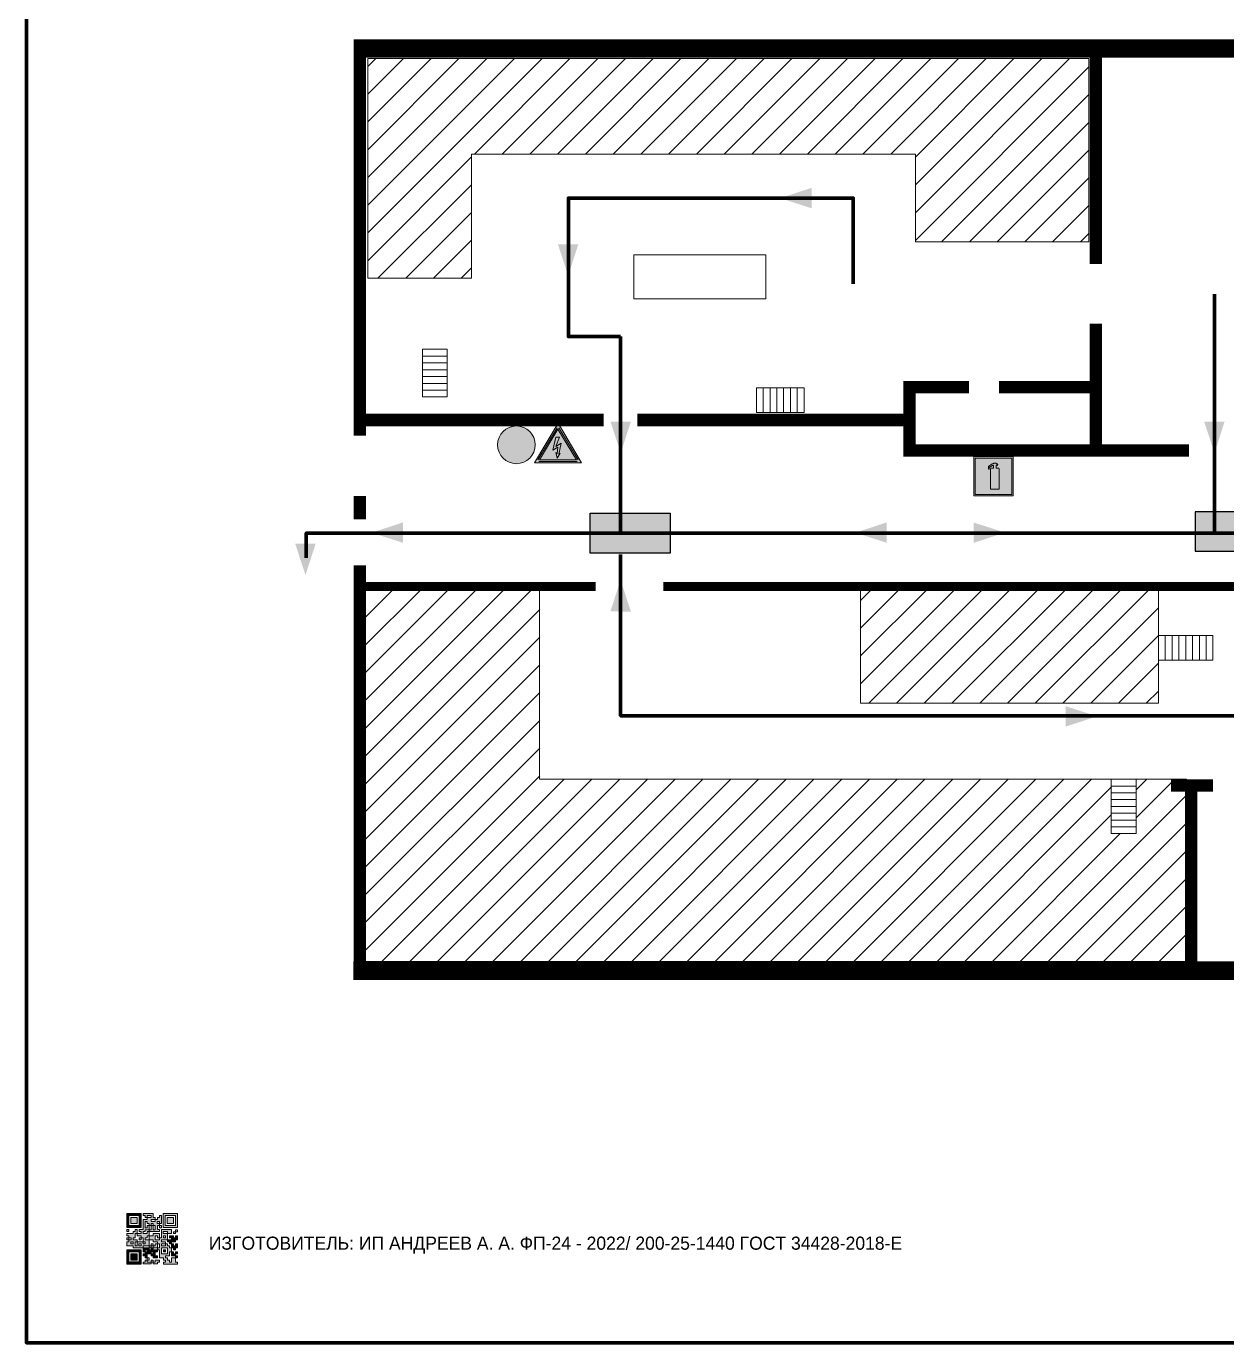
# Model space of a CAD drawing. Header units: millimetres. Extents: x 13114 to 67229, y 22859 to 38520.
# Drawn here: x 20243.1 to 20499.5, y 30105.3 to 30386.4 of the extents above; entities that cross this region are included whole.
import ezdxf

# ---------------------------------------------------------------- set-up
doc = ezdxf.new("R2010")
doc.units = ezdxf.units.MM
doc.layers.add('План_Штампы', color=7, linetype='Continuous')
doc.styles.add('обычный', font='arial.ttf')
pattern_1 = [(225, (43190.808, 41019.3404), (2.9634845, -2.9634845), [])]

# ---------------------------------------------------------------- blocks, each defined once
blk = doc.blocks.new('QR')
at = {"lineweight": 0}
h = blk.add_hatch(color=256, dxfattribs=at)
h.dxf.hatch_style = 1
h.paths.add_polyline_path([(9241.16, 2687.38), (9242.01, 2687.38), (9242.01, 2687.83), (9241.59, 2687.83), (9241.59, 2688.68), (9239.45, 2688.68), (9239.45, 2688.25), (9239.86, 2688.25), (9239.86, 2687.83), (9240.29, 2687.83), (9240.29, 2688.25), (9241.16, 2688.25), (9241.16, 2687.83), (9240.29, 2687.83), (9240.29, 2687.38), (9239.45, 2687.38), (9239.45, 2685.22), (9238.57, 2685.22), (9238.57, 2684.8), (9239.02, 2684.8), (9239.02, 2684.37), (9238.13, 2684.37), (9238.13, 2683.92), (9239.02, 2683.92), (9239.02, 2683.5), (9239.44, 2683.5), (9239.44, 2682.64), (9239.87, 2682.64), (9239.87, 2682.18), (9239.44, 2682.18), (9239.44, 2682.64), (9238.13, 2682.64), (9238.13, 2681.76), (9237.71, 2681.76), (9237.71, 2682.64), (9238.13, 2682.64), (9238.13, 2683.07), (9237.27, 2683.07), (9237.27, 2683.51), (9237.71, 2683.51), (9237.71, 2684.37), (9238.13, 2684.37), (9238.13, 2685.22), (9237.71, 2685.22), (9237.71, 2684.8), (9237.28, 2684.8), (9237.28, 2684.38), (9235.98, 2684.38), (9235.98, 2683.92), (9236.4, 2683.92), (9236.4, 2683.49), (9236.84, 2683.49), (9236.84, 2683.07), (9236.4, 2683.07), (9236.4, 2682.64), (9235.98, 2682.64), (9235.98, 2681.76), (9237.29, 2681.76), (9237.29, 2681.33), (9239.43, 2681.33), (9239.43, 2681.76), (9240.74, 2681.76), (9240.74, 2683.05), (9239.87, 2683.05), (9239.87, 2683.5), (9240.29, 2683.5), (9240.29, 2683.91), (9240.74, 2683.91), (9240.74, 2684.81), (9240.29, 2684.81), (9240.29, 2684.79), (9240.29, 2684.37), (9239.45, 2684.37), (9239.45, 2684.8), (9239.87, 2684.8), (9239.87, 2685.21), (9240.74, 2685.21), (9240.74, 2686.1), (9240.29, 2686.1), (9240.29, 2685.64), (9239.86, 2685.64), (9239.86, 2686.95), (9240.29, 2686.95), (9240.29, 2686.52), (9240.74, 2686.52), (9240.74, 2686.1), (9241.16, 2686.1), (9241.16, 2686.53), (9241.59, 2686.53), (9241.59, 2686.1), (9242.02, 2686.1), (9242.02, 2685.21), (9241.59, 2685.21), (9241.59, 2686.1), (9241.16, 2686.1), (9241.16, 2685.21), (9240.74, 2685.21), (9240.74, 2684.81), (9242.89, 2684.81), (9242.89, 2685.22), (9242.47, 2685.22), (9242.47, 2686.11), (9242.89, 2686.11), (9242.89, 2686.52), (9242.46, 2686.52), (9242.46, 2686.95), (9242.89, 2686.95), (9242.89, 2686.52), (9243.32, 2686.52), (9243.32, 2688.26), (9242.9, 2688.26), (9242.9, 2687.83), (9242.47, 2687.83), (9242.47, 2687.38), (9242.01, 2687.38), (9242.01, 2686.94), (9241.16, 2686.94)])
h.paths.add_polyline_path([(9239.02, 2682.18), (9239.02, 2681.76), (9238.54, 2681.76), (9238.54, 2682.18)], flags=16)
h.paths.add_polyline_path([(9237.27, 2682.65), (9237.27, 2682.19), (9236.83, 2682.19), (9236.83, 2682.65)], flags=16)
h = blk.add_hatch(color=256, dxfattribs=at)
h.dxf.hatch_style = 1
h.paths.add_polyline_path([(9238.15, 2687.83), (9236.83, 2687.83), (9236.83, 2686.52), (9238.15, 2686.52)], flags=0)
h.paths.add_polyline_path([(9239.01, 2685.65), (9239.01, 2688.68), (9235.98, 2688.68), (9235.98, 2685.65)])
h.paths.add_polyline_path([(9236.41, 2686.1), (9236.41, 2688.26), (9238.56, 2688.26), (9238.56, 2686.1)], flags=16)
h.paths.add_polyline_path([(9236.83, 2686.52), (9236.83, 2687.83), (9238.15, 2687.83), (9238.15, 2686.52)], flags=0)
h = blk.add_hatch(color=256, dxfattribs=at)
h.dxf.hatch_style = 1
h.paths.add_polyline_path([(9238.15, 2686.52), (9238.15, 2687.83), (9236.83, 2687.83), (9236.83, 2686.52)])
h.paths.add_polyline_path([(9245.91, 2686.52), (9245.91, 2687.83), (9244.59, 2687.83), (9244.59, 2686.52)], flags=0)
h.paths.add_polyline_path([(9246.77, 2685.65), (9246.77, 2688.68), (9243.74, 2688.68), (9243.74, 2685.65)])
h.paths.add_polyline_path([(9244.17, 2686.1), (9244.17, 2688.26), (9246.32, 2688.26), (9246.32, 2686.1)], flags=16)
h.paths.add_polyline_path([(9244.59, 2686.52), (9244.59, 2687.83), (9245.91, 2687.83), (9245.91, 2686.52)], flags=0)
h = blk.add_hatch(color=256, dxfattribs=at)
h.dxf.hatch_style = 1
h.paths.add_polyline_path([(9243.32, 2686.11), (9242.89, 2686.11), (9242.89, 2685.64), (9243.32, 2685.64)])
h.paths.add_polyline_path([(9239.02, 2683.07), (9239.02, 2683.5), (9238.56, 2683.5), (9238.56, 2683.07)])
h.paths.add_polyline_path([(9236.4, 2684.8), (9236.4, 2685.22), (9235.98, 2685.22), (9235.98, 2684.8)])
h.paths.add_polyline_path([(9236.4, 2683.07), (9236.4, 2683.49), (9235.98, 2683.49), (9235.98, 2683.07)])
h = blk.add_hatch(color=256, dxfattribs=at)
h.dxf.hatch_style = 1
h.paths.add_polyline_path([(9240.75, 2681.76), (9240.75, 2681.35), (9241.17, 2681.35), (9241.17, 2681.76)])
h.paths.add_polyline_path([(9241.6, 2682.18), (9241.17, 2682.18), (9241.17, 2681.76), (9241.6, 2681.76)])
h.paths.add_polyline_path([(9242.47, 2681.34), (9242.47, 2682.19), (9242.02, 2682.19), (9242.02, 2681.76), (9241.6, 2681.76), (9241.6, 2681.34)])
h.paths.add_polyline_path([(9239.87, 2678.3), (9239.44, 2678.3), (9239.44, 2677.89), (9241.17, 2677.89), (9241.17, 2678.3), (9240.28, 2678.3), (9240.28, 2678.73), (9239.87, 2678.73)])
h.paths.add_polyline_path([(9240.75, 2678.73), (9240.75, 2679.19), (9240.28, 2679.19), (9240.28, 2678.73)])
h.paths.add_polyline_path([(9241.6, 2678.73), (9241.17, 2678.73), (9241.17, 2678.3), (9241.6, 2678.3)])
h.paths.add_polyline_path([(9242.02, 2678.3), (9241.6, 2678.3), (9241.6, 2677.89), (9242.48, 2677.89), (9242.48, 2678.31), (9242.9, 2678.31), (9242.9, 2678.73), (9242.02, 2678.73)])
h.paths.add_polyline_path([(9246.36, 2684.37), (9246.36, 2684.79), (9245.93, 2684.79), (9245.93, 2684.37)])
h.paths.add_polyline_path([(9246.78, 2685.2), (9246.36, 2685.2), (9246.36, 2684.79), (9246.78, 2684.79)])
h.paths.add_polyline_path([(9245.91, 2687.83), (9244.59, 2687.83), (9244.59, 2686.52), (9245.91, 2686.52)])
h = blk.add_hatch(color=256, dxfattribs=at)
h.dxf.hatch_style = 1
h.paths.add_polyline_path([(9243.32, 2682.64), (9243.32, 2683.07), (9244.62, 2683.07), (9244.62, 2684.37), (9243.74, 2684.37), (9243.74, 2684.8), (9244.62, 2684.8), (9244.62, 2684.37), (9245.48, 2684.37), (9245.48, 2685.22), (9243.32, 2685.22), (9243.32, 2683.5), (9242.89, 2683.5), (9242.89, 2683.06), (9242.01, 2683.06), (9242.01, 2683.91), (9242.47, 2683.91), (9242.47, 2683.5), (9242.89, 2683.5), (9242.89, 2684.38), (9241.59, 2684.38), (9241.59, 2683.91), (9240.74, 2683.91), (9240.74, 2683.05), (9241.59, 2683.05), (9241.59, 2682.64), (9242.47, 2682.64), (9242.47, 2682.19), (9242.91, 2682.19), (9242.91, 2681.34), (9242.48, 2681.34), (9242.48, 2680.91), (9242.91, 2680.91), (9242.91, 2679.17), (9243.75, 2679.17), (9243.75, 2678.73), (9244.2, 2678.73), (9244.2, 2678.3), (9243.75, 2678.3), (9243.75, 2677.88), (9246.78, 2677.88), (9246.78, 2678.3), (9246.35, 2678.3), (9246.35, 2679.19), (9245.48, 2679.19), (9245.48, 2678.31), (9245.05, 2678.31), (9245.05, 2678.73), (9244.62, 2678.73), (9244.62, 2679.19), (9244.2, 2679.19), (9244.2, 2679.61), (9245.05, 2679.61), (9245.05, 2680.46), (9245.48, 2680.46), (9245.48, 2681.34), (9245.04, 2681.34), (9245.04, 2681.76), (9244.63, 2681.76), (9244.63, 2682.19), (9244.21, 2682.19), (9244.21, 2681.76), (9243.32, 2681.76), (9243.32, 2682.19), (9244.21, 2682.19), (9244.21, 2682.64)])
h.paths.add_polyline_path([(9243.75, 2683.49), (9243.75, 2683.92), (9244.21, 2683.92), (9244.21, 2683.49)], flags=16)
h.paths.add_polyline_path([(9243.32, 2681.34), (9244.63, 2681.34), (9244.63, 2680.04), (9243.32, 2680.04)], flags=16)
h.paths.add_polyline_path([(9243.76, 2680.89), (9244.18, 2680.89), (9244.18, 2680.48), (9243.76, 2680.48)], flags=0)
h = blk.add_hatch(color=256, dxfattribs=at)
h.dxf.hatch_style = 1
h.paths.add_polyline_path([(9246.36, 2683.07), (9246.78, 2683.07), (9246.78, 2683.92), (9246.36, 2683.92), (9246.36, 2683.49), (9245.92, 2683.49), (9245.92, 2683.92), (9245.06, 2683.92), (9245.06, 2683.49), (9245.48, 2683.49), (9245.48, 2683.07), (9244.62, 2683.07), (9244.62, 2682.65), (9245.05, 2682.65), (9245.05, 2682.18), (9245.48, 2682.18), (9245.48, 2682.65), (9246.36, 2682.65)])
h.paths.add_polyline_path([(9246.78, 2682.18), (9246.36, 2682.18), (9246.36, 2681.75), (9245.92, 2681.75), (9245.92, 2682.18), (9245.48, 2682.18), (9245.48, 2681.34), (9245.48, 2681.34), (9245.94, 2681.34), (9245.94, 2680.91), (9246.36, 2680.91), (9246.36, 2681.34), (9246.78, 2681.34)])
h = blk.add_hatch(color=256, dxfattribs=at)
h.dxf.hatch_style = 1
h.paths.add_polyline_path([(9235.98, 2680.9), (9235.98, 2677.86), (9239.02, 2677.86), (9239.02, 2680.9)])
h.paths.add_polyline_path([(9238.57, 2680.48), (9238.57, 2678.32), (9236.41, 2678.32), (9236.41, 2680.48)], flags=16)
h.paths.add_polyline_path([(9238.15, 2680.05), (9238.15, 2678.74), (9236.83, 2678.74), (9236.83, 2680.05)], flags=0)
h = blk.add_hatch(color=256, dxfattribs=at)
h.dxf.hatch_style = 1
h.paths.add_polyline_path([(9238.15, 2680.05), (9236.83, 2680.05), (9236.83, 2678.74), (9238.15, 2678.74)])
h = blk.add_hatch(color=256, dxfattribs=at)
h.dxf.hatch_style = 1
h.paths.add_polyline_path([(9242.02, 2680.46), (9242.48, 2680.46), (9242.48, 2680.91), (9241.58, 2680.91), (9241.58, 2681.35), (9241.17, 2681.35), (9241.17, 2680.91), (9240.75, 2680.91), (9240.75, 2681.33), (9239.43, 2681.33), (9239.43, 2680.46), (9239.86, 2680.46), (9239.86, 2680.92), (9240.3, 2680.92), (9240.3, 2680.46), (9239.86, 2680.46), (9239.86, 2680.04), (9239.44, 2680.04), (9239.44, 2679.62), (9239.86, 2679.62), (9239.86, 2679.19), (9240.29, 2679.19), (9240.29, 2680.03), (9241.18, 2680.03), (9241.18, 2680.47), (9241.6, 2680.47), (9241.6, 2680.03), (9241.18, 2680.03), (9241.18, 2679.61), (9241.6, 2679.61), (9241.6, 2679.19), (9242.47, 2679.19), (9242.47, 2679.6), (9242.02, 2679.6)])
h = blk.add_hatch(color=256, dxfattribs=at)
h.dxf.hatch_style = 1
h.paths.add_polyline_path([(9244.18, 2680.48), (9244.18, 2680.89), (9243.76, 2680.89), (9243.76, 2680.48)])
h = blk.add_hatch(color=256, dxfattribs=at)
h.dxf.hatch_style = 1
h.paths.add_polyline_path([(9245.93, 2680.04), (9245.93, 2680.46), (9245.48, 2680.46), (9245.48, 2679.62), (9246.35, 2679.62), (9246.35, 2680.04)])
h.paths.add_polyline_path([(9246.78, 2680.04), (9246.78, 2680.46), (9246.35, 2680.46), (9246.35, 2680.04)])
h.paths.add_polyline_path([(9246.78, 2679.18), (9246.78, 2679.62), (9246.35, 2679.62), (9246.35, 2679.18)])
for points in [[(9237.71, 2685.22), (9238.13, 2685.22), (9238.13, 2684.37), (9237.71, 2684.37), (9237.71, 2683.51), (9237.27, 2683.51), (9237.27, 2683.07), (9238.13, 2683.07), (9238.13, 2682.64), (9237.71, 2682.64), (9237.71, 2681.76), (9238.13, 2681.76), (9238.13, 2682.64), (9239.44, 2682.64), (9239.44, 2683.5), (9239.02, 2683.5), (9239.02, 2683.07), (9238.56, 2683.07), (9238.56, 2683.5), (9239.02, 2683.5), (9239.02, 2683.92), (9238.13, 2683.92), (9238.13, 2684.37), (9239.02, 2684.37), (9239.02, 2684.8), (9238.57, 2684.8), (9238.57, 2685.22), (9239.45, 2685.22), (9239.45, 2687.38), (9240.29, 2687.38), (9240.29, 2687.83), (9239.86, 2687.83), (9239.86, 2688.25), (9239.45, 2688.25), (9239.45, 2688.68), (9241.59, 2688.68), (9241.59, 2687.83), (9242.01, 2687.83), (9242.01, 2687.38), (9242.47, 2687.38), (9242.47, 2687.83), (9242.9, 2687.83), (9242.9, 2688.26), (9243.32, 2688.26), (9243.32, 2686.52), (9242.89, 2686.52), (9242.89, 2686.11), (9243.32, 2686.11), (9243.32, 2685.64), (9242.89, 2685.64), (9242.89, 2686.11), (9242.47, 2686.11), (9242.47, 2685.22), (9242.89, 2685.22), (9242.89, 2684.81), (9240.74, 2684.81), (9240.74, 2683.91), (9241.59, 2683.91), (9241.59, 2684.38), (9242.89, 2684.38), (9242.89, 2683.5), (9242.47, 2683.5), (9242.47, 2683.91), (9242.01, 2683.91), (9242.01, 2683.06), (9242.89, 2683.06), (9242.89, 2683.5), (9243.32, 2683.5), (9243.32, 2685.22), (9245.48, 2685.22), (9245.48, 2684.37), (9244.62, 2684.37), (9244.62, 2683.07), (9245.48, 2683.07), (9245.48, 2683.49), (9245.06, 2683.49), (9245.06, 2683.92), (9245.92, 2683.92), (9245.92, 2683.49), (9246.36, 2683.49), (9246.36, 2683.92), (9246.78, 2683.92), (9246.78, 2683.07), (9246.36, 2683.07), (9246.36, 2682.65), (9245.48, 2682.65), (9245.48, 2682.18), (9245.92, 2682.18), (9245.92, 2681.75), (9246.36, 2681.75), (9246.36, 2682.18), (9246.78, 2682.18), (9246.78, 2681.34), (9246.36, 2681.34), (9246.36, 2680.91), (9245.94, 2680.91), (9245.94, 2681.34), (9245.48, 2681.34), (9245.48, 2680.46), (9245.93, 2680.46), (9245.93, 2680.04), (9246.35, 2680.04), (9246.35, 2680.46), (9246.78, 2680.46), (9246.78, 2680.04), (9246.78, 2680.04), (9246.35, 2680.04), (9246.35, 2679.62), (9246.78, 2679.62), (9246.78, 2679.18), (9246.35, 2679.18), (9246.35, 2678.3), (9246.78, 2678.3), (9246.78, 2677.88), (9243.75, 2677.88), (9243.75, 2678.3), (9244.2, 2678.3), (9244.2, 2678.73), (9243.75, 2678.73), (9243.75, 2679.17), (9242.91, 2679.17), (9242.91, 2680.91), (9242.48, 2680.91), (9242.48, 2680.46), (9242.02, 2680.46), (9242.02, 2679.6), (9242.47, 2679.6), (9242.47, 2679.19), (9241.6, 2679.19), (9241.6, 2679.61), (9241.18, 2679.61), (9241.18, 2680.03), (9240.29, 2680.03), (9240.29, 2679.19), (9240.75, 2679.19), (9240.75, 2678.73), (9240.28, 2678.73), (9240.28, 2678.3), (9241.17, 2678.3), (9241.17, 2678.73), (9241.6, 2678.73), (9241.6, 2678.3), (9242.02, 2678.3), (9242.02, 2678.73), (9242.9, 2678.73), (9242.9, 2678.31), (9242.48, 2678.31), (9242.48, 2677.89), (9241.6, 2677.89), (9241.6, 2678.3), (9241.17, 2678.3), (9241.17, 2677.89), (9239.44, 2677.89), (9239.44, 2678.3), (9239.87, 2678.3), (9239.87, 2678.73), (9240.28, 2678.73), (9240.28, 2679.19), (9240.29, 2679.19), (9239.86, 2679.19), (9239.86, 2679.62), (9239.44, 2679.62), (9239.44, 2680.04), (9239.86, 2680.04), (9239.86, 2680.46), (9239.43, 2680.46), (9239.43, 2681.33), (9237.29, 2681.33), (9237.29, 2681.76), (9235.98, 2681.76), (9235.98, 2682.64), (9236.4, 2682.64), (9236.4, 2683.07), (9235.98, 2683.07), (9235.98, 2683.49), (9236.4, 2683.49), (9236.4, 2683.92), (9235.98, 2683.92), (9235.98, 2684.38), (9237.28, 2684.38), (9237.28, 2684.8), (9237.71, 2684.8), (9237.71, 2685.22), (9237.92, 2685.22)], [(9240.74, 2685.21), (9239.87, 2685.21), (9239.87, 2684.8), (9239.45, 2684.8), (9239.45, 2684.37), (9240.29, 2684.37), (9240.29, 2684.79), (9240.29, 2684.81), (9240.74, 2684.81), (9240.74, 2685.21), (9239.87, 2685.21)], [(9240.74, 2686.1), (9240.74, 2686.52), (9240.29, 2686.52), (9240.29, 2686.95), (9239.86, 2686.95), (9239.86, 2685.64), (9240.29, 2685.64), (9240.29, 2686.1), (9240.74, 2686.1), (9240.74, 2686.52)], [(9240.74, 2683.05), (9240.74, 2681.76), (9239.43, 2681.76), (9239.43, 2681.33), (9240.75, 2681.33), (9240.75, 2681.35), (9240.75, 2680.91), (9241.17, 2680.91), (9241.17, 2681.35), (9241.58, 2681.35), (9241.58, 2680.91), (9242.48, 2680.91), (9242.48, 2681.34), (9242.91, 2681.34), (9242.91, 2682.19), (9242.47, 2682.19), (9242.47, 2682.64), (9241.59, 2682.64), (9241.59, 2683.05), (9240.74, 2683.05)], [(9240.74, 2683.91), (9240.29, 2683.91), (9240.29, 2683.5), (9239.87, 2683.5), (9239.87, 2683.05), (9240.74, 2683.05), (9240.74, 2683.91)], [(9244.62, 2683.07), (9243.32, 2683.07), (9243.32, 2682.64), (9244.21, 2682.64), (9244.21, 2682.19), (9243.32, 2682.19), (9243.32, 2681.76), (9244.21, 2681.76), (9244.21, 2682.19), (9244.63, 2682.19), (9244.63, 2681.76), (9245.04, 2681.76), (9245.04, 2681.34), (9245.48, 2681.34)], [(9244.62, 2684.37), (9244.62, 2684.8), (9243.74, 2684.8), (9243.74, 2684.37), (9244.62, 2684.37)], [(9245.48, 2682.18), (9245.05, 2682.18), (9245.05, 2682.65), (9244.62, 2682.65), (9244.62, 2683.07)], [(9239.86, 2680.46), (9239.86, 2680.92), (9240.3, 2680.92), (9240.3, 2680.46), (9239.86, 2680.46)], [(9241.6, 2681.76), (9242.02, 2681.76), (9242.02, 2682.19), (9242.47, 2682.19), (9242.47, 2681.34), (9241.6, 2681.34), (9241.6, 2681.76)], [(9245.48, 2680.46), (9245.05, 2680.46), (9245.05, 2679.61), (9244.2, 2679.61), (9244.2, 2679.19), (9244.62, 2679.19), (9244.62, 2678.73), (9245.05, 2678.73), (9245.05, 2678.31), (9245.48, 2678.31), (9245.48, 2679.19), (9246.35, 2679.19), (9246.35, 2679.07)], [(9245.48, 2682.18), (9245.48, 2681.34)], [(9246.35, 2679.62), (9245.48, 2679.62), (9245.48, 2680.46)], [(9245.48, 2680.46), (9245.48, 2679.62), (9246.35, 2679.62), (9246.35, 2680.04), (9245.93, 2680.04), (9245.93, 2680.46), (9245.48, 2680.46), (9245.48, 2679.62)], [(9246.35, 2679.62), (9246.35, 2679.18)]]:
    blk.add_lwpolyline(points, dxfattribs=at)
for points in [[(9235.98, 2685.65), (9239.01, 2685.65), (9239.01, 2688.68), (9235.98, 2688.68)], [(9236.41, 2688.26), (9238.56, 2688.26), (9238.56, 2686.1), (9236.41, 2686.1)], [(9240.29, 2687.83), (9241.16, 2687.83), (9241.16, 2688.25), (9240.29, 2688.25)], [(9240.29, 2688.25), (9241.16, 2688.25), (9241.16, 2687.83), (9240.29, 2687.83)], [(9243.74, 2685.65), (9246.77, 2685.65), (9246.77, 2688.68), (9243.74, 2688.68)], [(9244.17, 2688.26), (9246.32, 2688.26), (9246.32, 2686.1), (9244.17, 2686.1)], [(9235.98, 2684.8), (9236.4, 2684.8), (9236.4, 2685.22), (9235.98, 2685.22)], [(9236.83, 2687.83), (9238.15, 2687.83), (9238.15, 2686.52), (9236.83, 2686.52)], [(9241.16, 2686.1), (9240.74, 2686.1), (9240.74, 2685.21), (9241.16, 2685.21)], [(9242.01, 2687.38), (9241.16, 2687.38), (9241.16, 2686.94), (9242.01, 2686.94)], [(9241.16, 2687.38), (9242.01, 2687.38), (9242.01, 2686.94), (9241.16, 2686.94)], [(9241.16, 2686.53), (9241.59, 2686.53), (9241.59, 2686.1), (9241.16, 2686.1)], [(9241.59, 2686.1), (9242.02, 2686.1), (9242.02, 2685.21), (9241.59, 2685.21)], [(9242.89, 2686.52), (9242.46, 2686.52), (9242.46, 2686.95), (9242.89, 2686.95)], [(9244.59, 2687.83), (9245.91, 2687.83), (9245.91, 2686.52), (9244.59, 2686.52)], [(9246.36, 2685.2), (9246.78, 2685.2), (9246.78, 2684.79), (9246.36, 2684.79)], [(9236.4, 2683.07), (9236.84, 2683.07), (9236.84, 2683.49), (9236.4, 2683.49)], [(9236.83, 2682.19), (9237.27, 2682.19), (9237.27, 2682.65), (9236.83, 2682.65)], [(9239.44, 2682.64), (9239.87, 2682.64), (9239.87, 2682.18), (9239.44, 2682.18)], [(9243.75, 2683.92), (9244.21, 2683.92), (9244.21, 2683.49), (9243.75, 2683.49)], [(9245.93, 2684.79), (9246.36, 2684.79), (9246.36, 2684.37), (9245.93, 2684.37)], [(9235.98, 2677.86), (9239.02, 2677.86), (9239.02, 2680.9), (9235.98, 2680.9)], [(9236.41, 2680.48), (9238.57, 2680.48), (9238.57, 2678.32), (9236.41, 2678.32)], [(9236.83, 2680.05), (9238.15, 2680.05), (9238.15, 2678.74), (9236.83, 2678.74)], [(9238.54, 2682.18), (9239.02, 2682.18), (9239.02, 2681.76), (9238.54, 2681.76)], [(9240.75, 2681.76), (9241.17, 2681.76), (9241.17, 2681.35), (9240.75, 2681.35)], [(9241.17, 2682.18), (9241.6, 2682.18), (9241.6, 2681.76), (9241.17, 2681.76)], [(9241.18, 2680.03), (9241.6, 2680.03), (9241.6, 2680.47), (9241.18, 2680.47)], [(9243.32, 2680.04), (9244.63, 2680.04), (9244.63, 2681.34), (9243.32, 2681.34)], [(9243.76, 2680.89), (9244.18, 2680.89), (9244.18, 2680.48), (9243.76, 2680.48)]]:
    blk.add_lwpolyline(points, close=True, dxfattribs=at)
blk = doc.blocks.new('A$C32E8229D')
at = {"true_color": 0xffffff}
blk.add_hatch(color=7, dxfattribs=at).paths.add_polyline_path([(0, 0), (0, -8), (16, -8), (16, 0)])
h = blk.add_hatch(color=126)
h.paths.add_polyline_path([(0.2, -0.2), (15.8, -0.2), (15.8, -7.8), (0.2, -7.8)])
h.paths.add_polyline_path([(13.49, -2.05), (12.08, -2.05), (11.37, -2.63, 0.162397), (11.29, -2.84), (11.29, -3.63), (10.35, -3.63), (10.35, -4.05), (11.68, -4.05), (11.68, -3.48), (12.26, -4.28), (11.29, -5.1), (11.29, -6.78), (11.85, -6.78), (11.85, -5.44), (12.8, -4.64), (12.8, -5.94), (14.46, -5.94), (14.46, -5.39), (13.45, -5.39), (13.45, -3.97), (12.46, -2.59), (13.15, -2.59), (13.69, -3.34), (14.18, -3)], flags=16)
h.paths.add_polyline_path([(10.74, -1.82, 1), (11.8, -1.82, 1)], flags=16)
h.paths.add_polyline_path([(9.39, -3.59), (5.99, -3.59), (6.56, -3.03), (5.91, -3.03), (5.1, -3.83), (5.91, -4.64), (6.56, -4.64), (5.99, -4.09), (9.39, -4.09)], flags=16)
h.paths.add_polyline_path([(4.29, -1.08), (1.72, -1.08), (1.72, -6.6), (4.29, -6.6)], flags=16)
at = {"color": 126}
blk.add_lwpolyline([(16, -8), (0, -8), (0, 0), (16, 0)], close=True, dxfattribs=at)
blk = doc.blocks.new('A$C7B8C2D5B')
at = {"lineweight": 0}
h = blk.add_hatch(color=5, dxfattribs=at)
h.dxf.hatch_style = 1
h.paths.add_polyline_path([(1.4, -3.02, 1), (-2.11, -3.02, 1)])
at = {"color": 5, "lineweight": 0}
blk.add_circle((-0.36, -3.02), 1.75, dxfattribs=at)
blk = doc.blocks.new('A$C3E6D3DDE')
at = {"lineweight": 5}
h = blk.add_hatch(color=40, dxfattribs=at)
h.paths.add_polyline_path([(24.1, 1.45), (16.46, -11.35), (31.74, -11.35)])
h.paths.add_polyline_path([(24.09, -0.46), (30.03, -10.41), (18.14, -10.41)], flags=16)
h.paths.add_polyline_path([(24.54, -3.08), (23.41, -6.02), (25.13, -5.01), (24.33, -8.5), (24.82, -8.27), (23.79, -9.86), (23.4, -8.04), (23.8, -8.43), (24.04, -6.29), (22.39, -7.25), (23.44, -3.08)], flags=0)
h = blk.add_hatch(color=256, dxfattribs=at)
h.paths.add_polyline_path([(24.37, 0.03, 0.567511), (23.82, 0.03), (17.59, -10.4, 0.582454), (17.86, -10.88), (30.32, -10.88, 0.582149), (30.6, -10.4)])
h.paths.add_polyline_path([(24.09, -0.46), (18.14, -10.41), (30.03, -10.41)], flags=16)
h.paths.add_polyline_path([(24.54, -3.08), (23.41, -6.02), (25.13, -5.01), (24.33, -8.5), (24.82, -8.27), (23.79, -9.86), (23.4, -8.04), (23.8, -8.43), (24.04, -6.29), (22.39, -7.25), (23.44, -3.08)], flags=0)
h = blk.add_hatch(color=40, dxfattribs=at)
h.paths.add_polyline_path([(24.09, -0.46), (18.14, -10.41), (30.03, -10.41)])
h.paths.add_polyline_path([(24.82, -8.27), (23.79, -9.86), (23.4, -8.04), (23.8, -8.43), (24.04, -6.29), (22.39, -7.25), (23.44, -3.08), (24.54, -3.08), (23.41, -6.02), (25.13, -5.01), (24.33, -8.5)], flags=16)
at = {"color": 40, "lineweight": 5}
for p, q in [((16.46, -11.35), (24.1, 1.45)), ((24.1, 1.45), (31.74, -11.35))]:
    blk.add_line(p, q, dxfattribs=at)
at = {"lineweight": 5}
for p, q in [((17.59, -10.4), (23.82, 0.03)), ((24.37, 0.03), (30.6, -10.4)), ((18.14, -10.41), (24.09, -0.46)), ((23.44, -3.08), (22.39, -7.25)), ((23.41, -6.02), (24.54, -3.08)), ((24.54, -3.08), (23.44, -3.08)), ((24.09, -0.46), (30.03, -10.41)), ((22.39, -7.25), (24.04, -6.29)), ((23.8, -8.43), (23.4, -8.04)), ((23.4, -8.04), (23.79, -9.86)), ((25.13, -5.01), (23.41, -6.02)), ((23.79, -9.86), (24.82, -8.27)), ((24.04, -6.29), (23.8, -8.43)), ((24.33, -8.5), (25.13, -5.01)), ((24.82, -8.27), (24.33, -8.5)), ((17.86, -10.88), (30.32, -10.88)), ((18.14, -10.41), (30.03, -10.41))]:
    blk.add_line(p, q, dxfattribs=at)
at = {"color": 50, "lineweight": 5}
blk.add_line((31.74, -11.35), (16.46, -11.35), dxfattribs=at)
blk = doc.blocks.new('A$C3AD82952')
at = {"true_color": 0xf5f5ff}
h = blk.add_hatch(color=7, dxfattribs=at)
h.dxf.hatch_style = 1
h.paths.add_polyline_path([(8.21, 8.73, 0.414214), (7.89, 9.05), (7.22, 9.05), (7.22, 9.92), (7.59, 9.92, 1), (7.57, 10.36), (7.22, 10.36), (7.22, 10.6), (6.43, 10.6), (6.43, 10.36), (6.01, 10.36), (4.74, 9.59), (4.74, 8.69), (4.98, 8.73), (4.98, 9.26), (6.12, 9.91), (6.43, 9.91), (6.43, 9.05), (5.76, 9.05, 0.414214), (5.44, 8.73), (5.44, 2.2), (8.21, 2.2)], flags=0)
h.paths.add_polyline_path([(12.8, 12.8), (0, 12.8), (0, 0), (12.8, 0)])
h.paths.add_polyline_path([(0.51, 12.29), (12.29, 12.29), (12.29, 0.51), (0.51, 0.51)], flags=16)
h.paths.add_polyline_path([(4.74, 9.59), (6.01, 10.36), (6.43, 10.36), (6.43, 10.6), (7.22, 10.6), (7.22, 10.36), (7.59, 10.36, -0.94586), (7.59, 9.92), (7.22, 9.92), (7.22, 9.05), (7.89, 9.05, -0.414214), (8.21, 8.73), (8.21, 2.2), (5.44, 2.2), (5.44, 8.73, -0.414214), (5.76, 9.05), (6.43, 9.05), (6.43, 9.91), (6.12, 9.91), (4.98, 9.26), (4.98, 8.73), (4.74, 8.69)], flags=0)
h = blk.add_hatch(color=242)
h.dxf.hatch_style = 1
h.paths.add_polyline_path([(12.29, 12.29), (0.51, 12.29), (0.51, 0.51), (12.29, 0.51)])
h.paths.add_polyline_path([(4.74, 8.69), (4.74, 9.59), (6.01, 10.36), (6.43, 10.36), (6.43, 10.6), (7.22, 10.6), (7.22, 10.36), (7.59, 10.36, -0.94586), (7.59, 9.92), (7.22, 9.92), (7.22, 9.05), (7.89, 9.05, -0.414214), (8.21, 8.73), (8.21, 2.2), (5.44, 2.2), (5.44, 8.73, -0.414214), (5.76, 9.05), (6.43, 9.05), (6.43, 9.91), (6.12, 9.91), (4.98, 9.26), (4.98, 8.73)], flags=16)
h = blk.add_hatch(color=7, dxfattribs=at)
h.dxf.hatch_style = 1
h.paths.add_polyline_path([(8.21, 8.73, 0.414214), (7.89, 9.05), (7.22, 9.05), (7.22, 9.92), (7.59, 9.92, 1), (7.57, 10.36), (7.22, 10.36), (7.22, 10.6), (6.43, 10.6), (6.43, 10.36), (6.01, 10.36), (4.74, 9.59), (4.74, 8.69), (4.98, 8.73), (4.98, 9.26), (6.12, 9.91), (6.43, 9.91), (6.43, 9.05), (5.76, 9.05, 0.414214), (5.44, 8.73), (5.44, 2.2), (8.21, 2.2)])
at = {"color": 242, "lineweight": 5}
for p, q in [((0, 0), (0, 12.8)), ((0, 12.8), (12.8, 12.8)), ((12.8, 0), (12.8, 12.8)), ((6.01, 10.36), (4.74, 9.59)), ((4.74, 9.59), (4.74, 8.69)), ((4.74, 8.69), (4.98, 8.73)), ((4.98, 9.26), (6.12, 9.91)), ((4.98, 8.73), (4.98, 9.26)), ((5.44, 2.2), (5.44, 8.73)), ((5.76, 9.05), (6.43, 9.05)), ((6.01, 10.36), (6.43, 10.36)), ((6.12, 9.91), (6.43, 9.91)), ((7.22, 10.6), (6.43, 10.6)), ((6.43, 10.6), (6.43, 10.36)), ((6.43, 9.91), (6.43, 9.05)), ((7.22, 10.36), (7.22, 10.6)), ((7.59, 10.36), (7.22, 10.36)), ((7.22, 9.05), (7.22, 9.92)), ((7.59, 9.92), (7.22, 9.92)), ((7.89, 9.05), (7.22, 9.05)), ((8.21, 2.2), (8.21, 8.73)), ((0, 0), (12.8, 0)), ((5.44, 2.2), (8.21, 2.2))]:
    blk.add_line(p, q, dxfattribs=at)
blk.add_lwpolyline([(0.51, 12.29), (12.29, 12.29), (12.29, 0.51), (0.51, 0.51)], close=True, dxfattribs=at)
for centre, radius, start, end in [((5.76, 8.73), 0.32, 90, 180), ((7.58, 10.14), 0.223, 273.1875, 86.8125), ((7.89, 8.73), 0.32, 0, 90)]:
    blk.add_arc(centre, radius, start, end, dxfattribs=at)

msp = doc.modelspace()

# ---------------------------------------------------------------- hatches: boundary and pattern name
at = {"lineweight": 0}
h = msp.add_hatch(dxfattribs=at)
h.set_pattern_fill('ANSI31', color=256, scale=1.32, angle=180)
h.set_pattern_definition(pattern_1)
h.paths.add_polyline_path([(20316.07, 30379.55), (20316.07, 30332.62), (20338.22, 30332.62), (20338.22, 30340.38), (20338.22, 30359.14), (20433.01, 30359.14), (20433.01, 30340.38), (20470.08, 30340.38), (20470.08, 30379.55)])
h = msp.add_hatch(dxfattribs=at)
h.set_pattern_fill('ANSI31', color=256, scale=1.32, angle=180)
h.set_pattern_definition([(225, (43265.7404, 41291.269), (2.9634845, -2.9634845), [])])
h.paths.add_polyline_path([(20314.7, 30186.64), (20490.96, 30186.64), (20490.96, 30225.55), (20480.18, 30225.55), (20480.18, 30213.93), (20474.91, 30213.93), (20474.91, 30225.55), (20352.8, 30225.55), (20352.8, 30266.39), (20314.57, 30266.72)])
h = msp.add_hatch(dxfattribs=at)
h.set_pattern_fill('ANSI31', color=256, scale=1.32, angle=180)
h.set_pattern_definition(pattern_1)
h.paths.add_polyline_path([(20484.94, 30241.84), (20484.94, 30251.07), (20484.94, 30256.34), (20484.94, 30266.22), (20421.31, 30266.22), (20421.31, 30241.84)])

# ---------------------------------------------------------------- linework, layer by layer
at = {"color": 1, "lineweight": 100}
msp.add_lwpolyline([(20243.15, 30500.27), (20843.15, 30500.27), (20843.15, 30105.27), (20243.15, 30105.27)], close=True, dxfattribs=at)
at = {"lineweight": 0}
for points, const_width in [([(20629, 30381.7), (20313.03, 30381.7)], 3.96), ([(20314.34, 30381.7), (20314.34, 30299)], 2.64), ([(20471.56, 30335.65), (20471.56, 30380.79)], 2.64), ([(20471.56, 30295.84), (20471.56, 30322.9)], 2.64), ([(20431.74, 30302.35), (20431.74, 30309.38), (20444.43, 30309.38)], 2.64), ([(20450.86, 30309.38), (20471.56, 30309.38)], 2.64), ([(20366.41, 30302.35), (20314.12, 30302.35)], 2.64), ([(20491.44, 30295.84), (20431.74, 30295.84), (20431.74, 30302.35), (20373.6, 30302.35)], 2.64), ([(20314.34, 30286.12), (20314.34, 30281.15)], 2.64), ([(20314.34, 30271.31), (20314.34, 30184.81)], 2.64), ([(20364.71, 30266.79), (20314.52, 30266.79)], 1.98), ([(20503.5, 30266.79), (20379.16, 30266.79)], 1.98), ([(20496.6, 30224.29), (20487.58, 30224.29)], 2.64), ([(20491.92, 30224.29), (20491.92, 30186.45)], 2.64), ([(20629.04, 30184.73), (20312.98, 30184.73)], 3.96)]:
    msp.add_lwpolyline(points, dxfattribs=dict(at, const_width=const_width))
for points in [[(20470.08, 30340.38), (20433.01, 30340.38), (20433.01, 30359.14), (20338.22, 30359.14), (20338.22, 30340.38), (20338.22, 30332.62), (20316.07, 30332.62), (20316.07, 30379.55), (20470.08, 30379.55), (20470.08, 30340.38), (20433.01, 30340.38)], [(20490.91, 30225.62), (20490.91, 30186.71), (20314.65, 30186.71), (20314.52, 30266.79), (20352.75, 30266.46), (20352.75, 30225.93), (20352.75, 30225.62), (20474.86, 30225.62), (20474.86, 30214), (20480.13, 30214), (20480.13, 30225.62), (20490.91, 30225.62), (20490.91, 30186.71), (20314.65, 30186.71)], [(20352.75, 30266.46), (20352.75, 30225.62), (20474.86, 30225.62), (20474.86, 30214), (20480.13, 30214), (20480.13, 30225.62), (20490.91, 30225.62), (20490.91, 30186.71), (20314.65, 30186.71), (20314.65, 30266.79), (20352.75, 30266.79), (20352.75, 30261.2)], [(20496.56, 30251.07), (20484.94, 30251.07), (20484.94, 30241.84), (20421.31, 30241.84), (20421.31, 30266.22), (20484.94, 30266.22), (20484.94, 30256.34), (20496.56, 30256.34), (20496.56, 30251.07), (20484.94, 30251.07), (20484.94, 30256.34)]]:
    msp.add_lwpolyline(points, dxfattribs=at)
at = {"color": 126, "lineweight": 100, "true_color": 0x008754}
for points in [[(20419.73, 30331.44), (20419.73, 30349.75), (20358.91, 30349.75), (20358.91, 30320.15), (20370.06, 30320.15)], [(20496.86, 30278.2), (20496.86, 30329.21)], [(20370.06, 30278.2), (20370.06, 30320.15)], [(20549.7, 30278.2), (20302.92, 30278.2), (20302.92, 30272.88)], [(20525.5, 30239.17), (20370.06, 30239.17), (20370.06, 30273.64)]]:
    msp.add_lwpolyline(points, dxfattribs=at)
at = {"lineweight": 0}
for points in [[(20401.09, 30328.23), (20372.88, 30328.23), (20372.88, 30337.63), (20401.09, 30337.63)], [(20333.03, 30317.45), (20327.76, 30317.45), (20327.76, 30316), (20333.03, 30316)], [(20333.03, 30316), (20327.76, 30316), (20327.76, 30314.54), (20333.03, 30314.54)], [(20333.03, 30314.54), (20327.76, 30314.54), (20327.76, 30313.09), (20333.03, 30313.09)], [(20333.03, 30313.09), (20327.76, 30313.09), (20327.76, 30311.64), (20333.03, 30311.64)], [(20333.03, 30311.64), (20327.76, 30311.64), (20327.76, 30310.18), (20333.03, 30310.18)], [(20333.03, 30310.18), (20327.76, 30310.18), (20327.76, 30308.73), (20333.03, 30308.73)], [(20333.03, 30308.73), (20327.76, 30308.73), (20327.76, 30307.28), (20333.03, 30307.28)], [(20400.52, 30303.92), (20400.52, 30309.19), (20399.06, 30309.19), (20399.06, 30303.92)], [(20401.97, 30303.92), (20401.97, 30309.19), (20400.52, 30309.19), (20400.52, 30303.92)], [(20403.42, 30303.92), (20403.42, 30309.19), (20401.97, 30309.19), (20401.97, 30303.92)], [(20404.88, 30303.92), (20404.88, 30309.19), (20403.42, 30309.19), (20403.42, 30303.92)], [(20406.33, 30303.92), (20406.33, 30309.19), (20404.88, 30309.19), (20404.88, 30303.92)], [(20407.78, 30303.92), (20407.78, 30309.19), (20406.33, 30309.19), (20406.33, 30303.92)], [(20409.24, 30303.92), (20409.24, 30309.19), (20407.78, 30309.19), (20407.78, 30303.92)], [(20486.39, 30251.07), (20486.39, 30256.34), (20484.94, 30256.34), (20484.94, 30251.07)], [(20487.84, 30251.07), (20487.84, 30256.34), (20486.39, 30256.34), (20486.39, 30251.07)], [(20489.3, 30251.07), (20489.3, 30256.34), (20487.84, 30256.34), (20487.84, 30251.07)], [(20490.75, 30251.07), (20490.75, 30256.34), (20489.3, 30256.34), (20489.3, 30251.07)], [(20492.2, 30251.07), (20492.2, 30256.34), (20490.75, 30256.34), (20490.75, 30251.07)], [(20493.66, 30251.07), (20493.66, 30256.34), (20492.2, 30256.34), (20492.2, 30251.07)], [(20495.11, 30251.07), (20495.11, 30256.34), (20493.66, 30256.34), (20493.66, 30251.07)], [(20496.56, 30251.07), (20496.56, 30256.34), (20495.11, 30256.34), (20495.11, 30251.07)], [(20474.86, 30224.17), (20480.13, 30224.17), (20480.13, 30225.62), (20474.86, 30225.62)], [(20474.86, 30222.71), (20480.13, 30222.71), (20480.13, 30224.17), (20474.86, 30224.17)], [(20474.86, 30221.26), (20480.13, 30221.26), (20480.13, 30222.71), (20474.86, 30222.71)], [(20474.86, 30219.81), (20480.13, 30219.81), (20480.13, 30221.26), (20474.86, 30221.26)], [(20474.86, 30218.35), (20480.13, 30218.35), (20480.13, 30219.81), (20474.86, 30219.81)], [(20474.86, 30216.9), (20480.13, 30216.9), (20480.13, 30218.35), (20474.86, 30218.35)], [(20474.86, 30215.45), (20480.13, 30215.45), (20480.13, 30216.9), (20474.86, 30216.9)], [(20474.86, 30214), (20480.13, 30214), (20480.13, 30215.45), (20474.86, 30215.45)]]:
    msp.add_lwpolyline(points, close=True, dxfattribs=at)
at = {"layer": 'План_Штампы', "color": 126, "true_color": 0x008754}
for points in [[(20410.86, 30351.94), (20410.85, 30347.57), (20404.15, 30349.74)], [(20356.66, 30339.9), (20361.03, 30339.89), (20358.86, 30333.19)], [(20367.89, 30302.02), (20372.25, 30302), (20370.09, 30295.31)], [(20494.69, 30302.02), (20499.05, 30302), (20496.89, 30295.31)], [(20323.61, 30280.48), (20323.59, 30276.12), (20316.9, 30278.28)], [(20426.91, 30280.48), (20426.9, 30276.12), (20420.2, 30278.28)], [(20445.44, 30276.1), (20445.45, 30280.46), (20452.15, 30278.3)], [(20300.56, 30275.94), (20304.93, 30275.93), (20302.76, 30269.23)], [(20372.25, 30261.44), (20367.88, 30261.45), (20370.05, 30268.15)], [(20465.11, 30236.86), (20465.12, 30241.22), (20471.82, 30239.06)]]:
    msp.add_solid(points, dxfattribs=at)

# ---------------------------------------------------------------- block references
at = {"xscale": 2.299354837059975, "yscale": 2.299354837059975, "zscale": 2.299354837059975, "rotation": 180}
msp.add_blockref('A$C7B8C2D5B', (20346.97, 30290.1), dxfattribs=at)
at = {"xscale": 0.6600000000000001, "yscale": 0.6600000000000001, "zscale": 0.6600000000000001}
for name, p in [('A$C3E6D3DDE', (20340.79, 30300.69)), ('A$C3AD82952', (20445.47, 30286.12))]:
    msp.add_blockref(name, p, dxfattribs=at)
at = {"color": 22, "lineweight": 100, "true_color": 0xbb1e10}
msp.add_blockref('QR', (11028.66, 27444.19), dxfattribs=at)
at = {"layer": 'План_Штампы', "color": 126, "true_color": 0x008754, "xscale": 1.069211497406977, "yscale": 1.069211497406977, "zscale": 1.069211497406977, "rotation": 359.9978653237144}
msp.add_blockref('A$C32E8229D', (20363.57, 30282.43), dxfattribs=at)
at = {"layer": 'План_Штампы', "color": 126, "true_color": 0x008754, "xscale": -1.056, "yscale": 1.056, "zscale": 1.056}
msp.add_blockref('A$C32E8229D', (20509.66, 30282.76), dxfattribs=at)

# ---------------------------------------------------------------- texts
at = {"lineweight": 0, "insert": (20356.15, 30126.12), "char_height": 2.8, "width": 191.3484, "attachment_point": 5, "style": 'обычный'}
msp.add_mtext('\\pi-8.4,l8.4,t8.4;{\\fProxima Nova Rg|b0|i0|c204|p2;ИЗГОТОВИТЕЛЬ: ИП АНДРЕЕВ А. А.\\fProxima Nova Rg|b0|i0|c0|p2; \\fProxima Nova Rg|b0|i0|c204|p2;ФП-24 - 2022/ 200-25-1440 ГОСТ 34428-2018-Е\\H1.2266x; }', dxfattribs=at)

doc.saveas('drawing.dxf')
